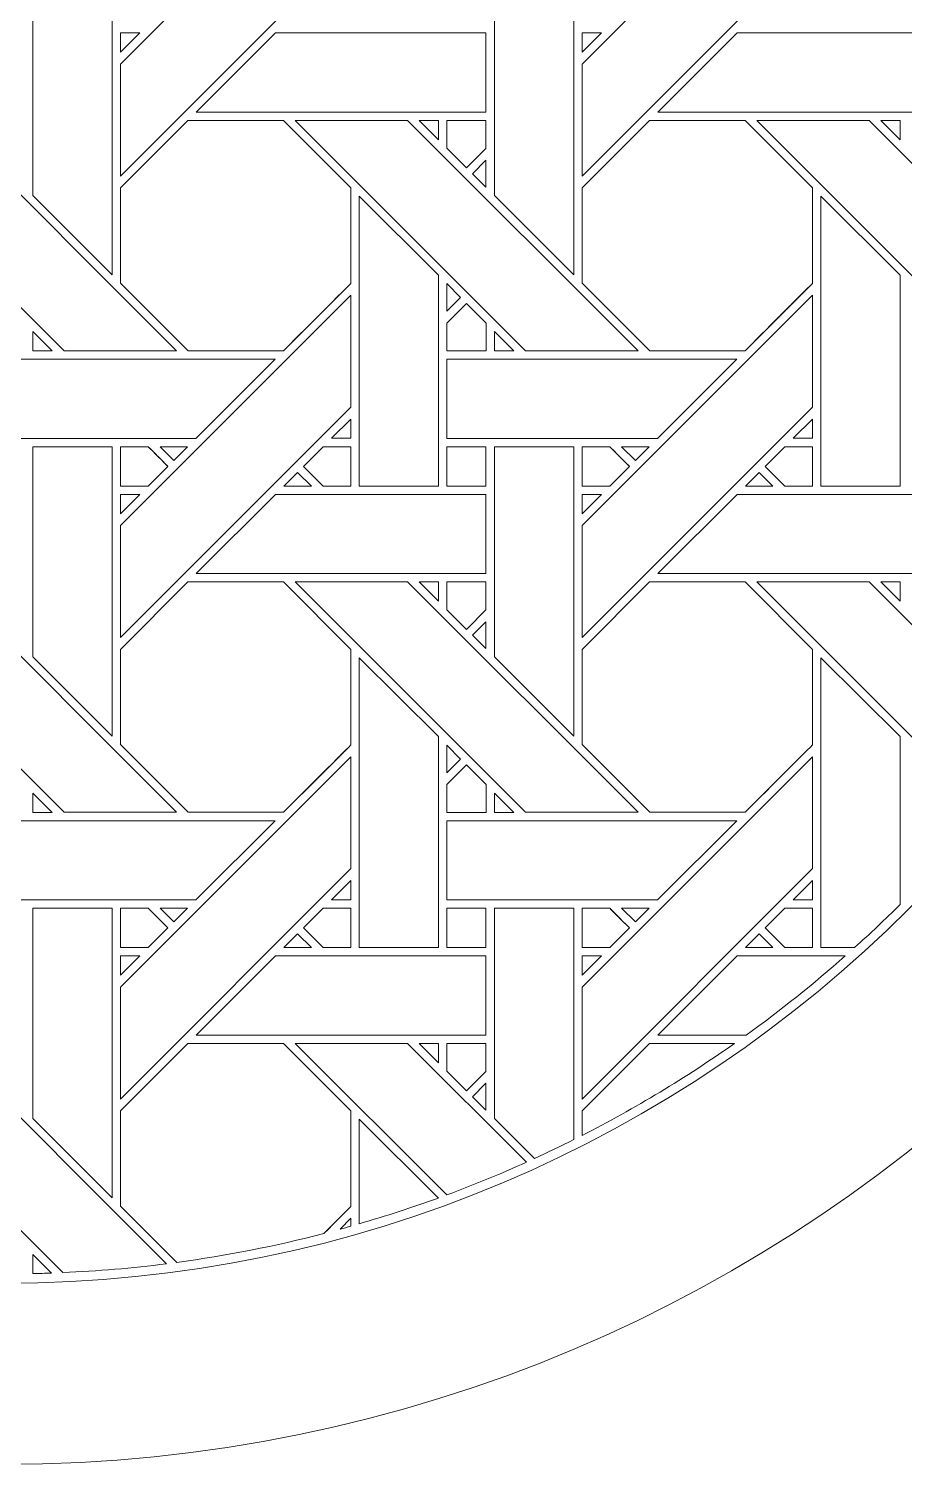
# Model space of a CAD drawing. Header units: inches. Extents: x 9.38 to 15.38, y 6.09 to 12.09.
# Drawn here: x 12.432 to 14.231, y 6.095 to 9.046 of the extents above; entities that cross this region are included whole.
import ezdxf

# ---------------------------------------------------------------- set-up
doc = ezdxf.new("R2010")
doc.units = ezdxf.units.IN
doc.header["$MEASUREMENT"] = 0
doc.layers.add('Design', color=7, linetype='Continuous', lineweight=0)

msp = doc.modelspace()

# ---------------------------------------------------------------- linework, layer by layer
at = {"layer": 'Design'}
for points, knots in [([(12.3829, 12.0948), (10.726, 12.0948), (9.3829, 10.7516), (9.3829, 9.0948), (9.3829, 7.4379), (10.726, 6.0948), (12.3829, 6.0948), (14.0397, 6.0948), (15.3829, 7.4379), (15.3829, 9.0948), (15.3829, 10.7516), (14.0397, 12.0948), (12.3829, 12.0948)], [0, 0, 0, 0, 1, 1, 1, 2, 2, 2, 3, 3, 3, 4, 4, 4, 4]), ([(12.3829, 11.7226), (10.9315, 11.7226), (9.755, 10.5461), (9.755, 9.0948), (9.755, 7.6434), (10.9315, 6.4669), (12.3829, 6.4669), (13.8342, 6.4669), (15.0107, 7.6434), (15.0107, 9.0948), (15.0107, 10.5461), (13.8342, 11.7226), (12.3829, 11.7226)], [0, 0, 0, 0, 1, 1, 1, 2, 2, 2, 3, 3, 3, 4, 4, 4, 4]), ([(13.0941, 9.2166), (13.0941, 9.2166), (12.6204, 8.743), (12.6204, 8.743), (12.6204, 8.743), (12.6204, 8.9731), (12.6204, 8.9731), (12.6204, 8.9731), (13.0941, 9.4467), (13.0941, 9.4467), (13.0941, 9.4467), (13.0941, 9.2166), (13.0941, 9.2166)], [0, 0, 0, 0, 1, 1, 1, 2, 2, 2, 3, 3, 3, 4, 4, 4, 4]), ([(14.0428, 9.2166), (14.0428, 9.2166), (13.5691, 8.743), (13.5691, 8.743), (13.5691, 8.743), (13.5691, 8.9731), (13.5691, 8.9731), (13.5691, 8.9731), (14.0428, 9.4467), (14.0428, 9.4467), (14.0428, 9.4467), (14.0428, 9.2166), (14.0428, 9.2166)], [0, 0, 0, 0, 1, 1, 1, 2, 2, 2, 3, 3, 3, 4, 4, 4, 4]), ([(12.6032, 9.1352), (12.6032, 9.1352), (12.6032, 8.5401), (12.6032, 8.5401), (12.6032, 8.5401), (12.4403, 8.703), (12.4403, 8.703), (12.4403, 8.703), (12.4403, 9.1352), (12.4403, 9.1352), (12.4403, 9.1352), (12.6032, 9.1352), (12.6032, 9.1352)], [0, 0, 0, 0, 1, 1, 1, 2, 2, 2, 3, 3, 3, 4, 4, 4, 4]), ([(13.552, 8.5401), (13.552, 8.5401), (13.3891, 8.703), (13.3891, 8.703), (13.3891, 8.703), (13.3891, 9.1352), (13.3891, 9.1352), (13.3891, 9.1352), (13.552, 9.1352), (13.552, 9.1352), (13.552, 9.1352), (13.552, 8.5401), (13.552, 8.5401)], [0, 0, 0, 0, 1, 1, 1, 2, 2, 2, 3, 3, 3, 4, 4, 4, 4]), ([(12.6602, 9.0373), (12.6602, 9.0373), (12.6204, 8.9974), (12.6204, 8.9974), (12.6204, 8.9974), (12.6204, 9.0373), (12.6204, 9.0373), (12.6204, 9.0373), (12.6602, 9.0373), (12.6602, 9.0373)], [0, 0, 0, 0, 1, 1, 1, 2, 2, 2, 3, 3, 3, 3]), ([(13.3715, 9.0373), (13.3715, 9.0373), (13.3715, 8.8745), (13.3715, 8.8745), (13.3715, 8.8745), (12.7762, 8.8745), (12.7762, 8.8745), (12.7762, 8.8745), (12.9391, 9.0373), (12.9391, 9.0373), (12.9391, 9.0373), (13.3715, 9.0373), (13.3715, 9.0373)], [0, 0, 0, 0, 1, 1, 1, 2, 2, 2, 3, 3, 3, 4, 4, 4, 4]), ([(13.609, 9.0373), (13.609, 9.0373), (13.5691, 8.9975), (13.5691, 8.9975), (13.5691, 8.9975), (13.5691, 9.0373), (13.5691, 9.0373), (13.5691, 9.0373), (13.609, 9.0373), (13.609, 9.0373)], [0, 0, 0, 0, 1, 1, 1, 2, 2, 2, 3, 3, 3, 3]), ([(14.3203, 9.0373), (14.3203, 9.0373), (14.3203, 8.8745), (14.3203, 8.8745), (14.3203, 8.8745), (13.725, 8.8745), (13.725, 8.8745), (13.725, 8.8745), (13.8878, 9.0373), (13.8878, 9.0373), (13.8878, 9.0373), (14.3203, 9.0373), (14.3203, 9.0373)], [0, 0, 0, 0, 1, 1, 1, 2, 2, 2, 3, 3, 3, 4, 4, 4, 4]), ([(12.0308, 8.8573), (12.0308, 8.8573), (12.2618, 8.8573), (12.2618, 8.8573), (12.2618, 8.8573), (12.7354, 8.3837), (12.7354, 8.3837), (12.7354, 8.3837), (12.5044, 8.3837), (12.5044, 8.3837), (12.5044, 8.3837), (12.0308, 8.8573), (12.0308, 8.8573)], [0, 0, 0, 0, 1, 1, 1, 2, 2, 2, 3, 3, 3, 4, 4, 4, 4]), ([(12.7591, 8.8573), (12.7591, 8.8573), (12.9553, 8.8573), (12.9553, 8.8573), (12.9553, 8.8573), (13.0941, 8.7186), (13.0941, 8.7186), (13.0941, 8.7186), (13.0941, 8.5224), (13.0941, 8.5224), (13.0763, 8.5044), (12.9643, 8.3927), (12.9553, 8.3837), (12.9553, 8.3837), (12.7596, 8.3837), (12.7596, 8.3837), (12.7596, 8.3837), (12.6204, 8.5229), (12.6204, 8.5229), (12.6204, 8.5229), (12.6204, 8.7186), (12.6204, 8.7186), (12.6204, 8.7186), (12.7591, 8.8573), (12.7591, 8.8573)], [0, 0, 0, 0, 1, 1, 1, 2, 2, 2, 3, 3, 3, 4, 4, 4, 5, 5, 5, 6, 6, 6, 7, 7, 7, 8, 8, 8, 8]), ([(12.9553, 8.8573), (12.9553, 8.8573), (13.0941, 8.7186), (13.0941, 8.7186), (13.0941, 8.7186), (13.0941, 8.5224), (13.0941, 8.5224), (13.0761, 8.5043), (12.9642, 8.3926), (12.9553, 8.3837), (12.9553, 8.3837), (12.7596, 8.3837), (12.7596, 8.3837), (12.7596, 8.3837), (12.6204, 8.5229), (12.6204, 8.5229), (12.6204, 8.5229), (12.6204, 8.7186), (12.6204, 8.7186), (12.6204, 8.7186), (12.7591, 8.8573), (12.7591, 8.8573), (12.7591, 8.8573), (12.9553, 8.8573), (12.9553, 8.8573)], [0, 0, 0, 0, 1, 1, 1, 2, 2, 2, 3, 3, 3, 4, 4, 4, 5, 5, 5, 6, 6, 6, 7, 7, 7, 8, 8, 8, 8]), ([(12.9795, 8.8573), (12.9795, 8.8573), (13.2105, 8.8573), (13.2105, 8.8573), (13.2105, 8.8573), (13.6841, 8.3837), (13.6841, 8.3837), (13.6841, 8.3837), (13.4531, 8.3837), (13.4531, 8.3837), (13.4531, 8.3837), (12.9795, 8.8573), (12.9795, 8.8573)], [0, 0, 0, 0, 1, 1, 1, 2, 2, 2, 3, 3, 3, 4, 4, 4, 4]), ([(13.2741, 8.8573), (13.2741, 8.8573), (13.2741, 8.8175), (13.2741, 8.8175), (13.2741, 8.8175), (13.2346, 8.8573), (13.2346, 8.8573), (13.2346, 8.8573), (13.2741, 8.8573), (13.2741, 8.8573)], [0, 0, 0, 0, 1, 1, 1, 2, 2, 2, 3, 3, 3, 3]), ([(13.3715, 8.8573), (13.3715, 8.8573), (13.3715, 8.7997), (13.3715, 8.7997), (13.3715, 8.7997), (13.3316, 8.7598), (13.3316, 8.7598), (13.3316, 8.7598), (13.2913, 8.8001), (13.2913, 8.8001), (13.2913, 8.8001), (13.2913, 8.8573), (13.2913, 8.8573), (13.2913, 8.8573), (13.3715, 8.8573), (13.3715, 8.8573)], [0, 0, 0, 0, 1, 1, 1, 2, 2, 2, 3, 3, 3, 4, 4, 4, 5, 5, 5, 5]), ([(13.3316, 8.7598), (13.3316, 8.7598), (13.2913, 8.8001), (13.2913, 8.8001), (13.2913, 8.8001), (13.2913, 8.8573), (13.2913, 8.8573), (13.2913, 8.8573), (13.3715, 8.8573), (13.3715, 8.8573), (13.3715, 8.8573), (13.3715, 8.7997), (13.3715, 8.7997), (13.3715, 8.7997), (13.3316, 8.7598), (13.3316, 8.7598)], [0, 0, 0, 0, 1, 1, 1, 2, 2, 2, 3, 3, 3, 4, 4, 4, 5, 5, 5, 5]), ([(13.5691, 8.5229), (13.5691, 8.5229), (13.5691, 8.7186), (13.5691, 8.7186), (13.5691, 8.7186), (13.7078, 8.8573), (13.7078, 8.8573), (13.7078, 8.8573), (13.904, 8.8573), (13.904, 8.8573), (13.904, 8.8573), (14.0428, 8.7186), (14.0428, 8.7186), (14.0428, 8.7186), (14.0428, 8.5224), (14.0428, 8.5224), (14.025, 8.5045), (13.9131, 8.3927), (13.9041, 8.3837), (13.9041, 8.3837), (13.7084, 8.3837), (13.7084, 8.3837), (13.7084, 8.3837), (13.5691, 8.5229), (13.5691, 8.5229)], [0, 0, 0, 0, 1, 1, 1, 2, 2, 2, 3, 3, 3, 4, 4, 4, 5, 5, 5, 6, 6, 6, 7, 7, 7, 8, 8, 8, 8]), ([(14.0428, 8.5224), (14.0243, 8.5038), (13.9125, 8.3922), (13.9041, 8.3837), (13.9041, 8.3837), (13.7084, 8.3837), (13.7084, 8.3837), (13.7084, 8.3837), (13.5691, 8.5229), (13.5691, 8.5229), (13.5691, 8.5229), (13.5691, 8.7186), (13.5691, 8.7186), (13.5691, 8.7186), (13.7078, 8.8573), (13.7078, 8.8573), (13.7078, 8.8573), (13.904, 8.8573), (13.904, 8.8573), (13.904, 8.8573), (14.0428, 8.7186), (14.0428, 8.7186), (14.0428, 8.7186), (14.0428, 8.5224), (14.0428, 8.5224)], [0, 0, 0, 0, 1, 1, 1, 2, 2, 2, 3, 3, 3, 4, 4, 4, 5, 5, 5, 6, 6, 6, 7, 7, 7, 8, 8, 8, 8]), ([(14.4018, 8.3837), (14.4018, 8.3837), (13.9283, 8.8573), (13.9283, 8.8573), (13.9283, 8.8573), (14.1592, 8.8573), (14.1592, 8.8573), (14.1592, 8.8573), (14.6329, 8.3837), (14.6329, 8.3837), (14.6329, 8.3837), (14.4018, 8.3837), (14.4018, 8.3837)], [0, 0, 0, 0, 1, 1, 1, 2, 2, 2, 3, 3, 3, 4, 4, 4, 4]), ([(14.2228, 8.8573), (14.2228, 8.8573), (14.2228, 8.8175), (14.2228, 8.8175), (14.2228, 8.8175), (14.1833, 8.8573), (14.1833, 8.8573), (14.1833, 8.8573), (14.2228, 8.8573), (14.2228, 8.8573)], [0, 0, 0, 0, 1, 1, 1, 2, 2, 2, 3, 3, 3, 3]), ([(13.3715, 8.7755), (13.3715, 8.7755), (13.3715, 8.7203), (13.3715, 8.7203), (13.3715, 8.7203), (13.3438, 8.7477), (13.3438, 8.7477), (13.3438, 8.7477), (13.3715, 8.7755), (13.3715, 8.7755)], [0, 0, 0, 0, 1, 1, 1, 2, 2, 2, 3, 3, 3, 3]), ([(13.274, 8.5394), (13.274, 8.5394), (13.274, 8.1057), (13.274, 8.1057), (13.274, 8.1057), (13.1112, 8.1057), (13.1112, 8.1057), (13.1112, 8.1057), (13.1112, 8.7015), (13.1112, 8.7015), (13.1112, 8.7015), (13.274, 8.5394), (13.274, 8.5394)], [0, 0, 0, 0, 1, 1, 1, 2, 2, 2, 3, 3, 3, 4, 4, 4, 4]), ([(14.0599, 8.1057), (14.0599, 8.1057), (14.0599, 8.7015), (14.0599, 8.7015), (14.0599, 8.7015), (14.2227, 8.5394), (14.2227, 8.5394), (14.2227, 8.5394), (14.2227, 8.1057), (14.2227, 8.1057), (14.2227, 8.1057), (14.0599, 8.1057), (14.0599, 8.1057)], [0, 0, 0, 0, 1, 1, 1, 2, 2, 2, 3, 3, 3, 4, 4, 4, 4]), ([(13.2913, 8.4651), (13.2913, 8.4651), (13.2913, 8.5219), (13.2913, 8.5219), (13.2913, 8.5219), (13.3195, 8.4933), (13.3195, 8.4933), (13.3195, 8.4933), (13.2913, 8.4651), (13.2913, 8.4651)], [0, 0, 0, 0, 1, 1, 1, 2, 2, 2, 3, 3, 3, 3]), ([(12.6204, 7.7943), (12.6204, 7.7943), (12.6204, 8.0244), (12.6204, 8.0244), (12.6204, 8.0244), (13.0941, 8.498), (13.0941, 8.498), (13.0941, 8.498), (13.0941, 8.2679), (13.0941, 8.2679), (13.0941, 8.2679), (12.6204, 7.7943), (12.6204, 7.7943)], [0, 0, 0, 0, 1, 1, 1, 2, 2, 2, 3, 3, 3, 4, 4, 4, 4]), ([(13.2913, 8.3834), (13.2913, 8.3834), (13.2913, 8.4407), (13.2913, 8.4407), (13.2913, 8.4407), (13.3316, 8.4811), (13.3316, 8.4811), (13.3316, 8.4811), (13.3719, 8.4407), (13.3719, 8.4407), (13.3719, 8.4407), (13.3719, 8.3834), (13.3719, 8.3834), (13.3719, 8.3834), (13.2913, 8.3834), (13.2913, 8.3834)], [0, 0, 0, 0, 1, 1, 1, 2, 2, 2, 3, 3, 3, 4, 4, 4, 5, 5, 5, 5]), ([(13.3316, 8.4811), (13.3316, 8.4811), (13.3719, 8.4407), (13.3719, 8.4407), (13.3719, 8.4407), (13.3719, 8.3834), (13.3719, 8.3834), (13.3719, 8.3834), (13.2913, 8.3834), (13.2913, 8.3834), (13.2913, 8.3834), (13.2913, 8.4407), (13.2913, 8.4407), (13.2913, 8.4407), (13.3316, 8.4811), (13.3316, 8.4811)], [0, 0, 0, 0, 1, 1, 1, 2, 2, 2, 3, 3, 3, 4, 4, 4, 5, 5, 5, 5]), ([(14.0428, 8.2679), (14.0428, 8.2679), (13.5691, 7.7943), (13.5691, 7.7943), (13.5691, 7.7943), (13.5691, 8.0244), (13.5691, 8.0244), (13.5691, 8.0244), (14.0428, 8.498), (14.0428, 8.498), (14.0428, 8.498), (14.0428, 8.2679), (14.0428, 8.2679)], [0, 0, 0, 0, 1, 1, 1, 2, 2, 2, 3, 3, 3, 4, 4, 4, 4]), ([(12.4802, 8.3837), (12.4802, 8.3837), (12.4405, 8.3837), (12.4405, 8.3837), (12.4405, 8.3837), (12.4405, 8.4235), (12.4405, 8.4235), (12.4405, 8.4235), (12.4802, 8.3837), (12.4802, 8.3837)], [0, 0, 0, 0, 1, 1, 1, 2, 2, 2, 3, 3, 3, 3]), ([(13.4289, 8.3837), (13.4289, 8.3837), (13.3892, 8.3837), (13.3892, 8.3837), (13.3892, 8.3837), (13.3892, 8.4235), (13.3892, 8.4235), (13.3892, 8.4235), (13.4289, 8.3837), (13.4289, 8.3837)], [0, 0, 0, 0, 1, 1, 1, 2, 2, 2, 3, 3, 3, 3]), ([(12.3425, 8.2037), (12.3425, 8.2037), (12.3425, 8.3664), (12.3425, 8.3664), (12.3425, 8.3664), (12.9383, 8.3664), (12.9383, 8.3664), (12.9383, 8.3664), (12.7755, 8.2037), (12.7755, 8.2037), (12.7755, 8.2037), (12.3425, 8.2037), (12.3425, 8.2037)], [0, 0, 0, 0, 1, 1, 1, 2, 2, 2, 3, 3, 3, 4, 4, 4, 4]), ([(13.2913, 8.2037), (13.2913, 8.2037), (13.2913, 8.3664), (13.2913, 8.3664), (13.2913, 8.3664), (13.887, 8.3664), (13.887, 8.3664), (13.887, 8.3664), (13.7242, 8.2037), (13.7242, 8.2037), (13.7242, 8.2037), (13.2913, 8.2037), (13.2913, 8.2037)], [0, 0, 0, 0, 1, 1, 1, 2, 2, 2, 3, 3, 3, 4, 4, 4, 4]), ([(13.0543, 8.2038), (13.0543, 8.2038), (13.0941, 8.2435), (13.0941, 8.2435), (13.0941, 8.2435), (13.0941, 8.2038), (13.0941, 8.2038), (13.0941, 8.2038), (13.0543, 8.2038), (13.0543, 8.2038)], [0, 0, 0, 0, 1, 1, 1, 2, 2, 2, 3, 3, 3, 3]), ([(14.003, 8.2038), (14.003, 8.2038), (14.0428, 8.2435), (14.0428, 8.2435), (14.0428, 8.2435), (14.0428, 8.2038), (14.0428, 8.2038), (14.0428, 8.2038), (14.003, 8.2038), (14.003, 8.2038)], [0, 0, 0, 0, 1, 1, 1, 2, 2, 2, 3, 3, 3, 3]), ([(12.6032, 8.1865), (12.6032, 8.1865), (12.6032, 7.5914), (12.6032, 7.5914), (12.6032, 7.5914), (12.4403, 7.7543), (12.4403, 7.7543), (12.4403, 7.7543), (12.4403, 8.1865), (12.4403, 8.1865), (12.4403, 8.1865), (12.6032, 8.1865), (12.6032, 8.1865)], [0, 0, 0, 0, 1, 1, 1, 2, 2, 2, 3, 3, 3, 4, 4, 4, 4]), ([(12.6775, 8.1865), (12.6826, 8.1813), (12.7134, 8.1505), (12.7178, 8.1461), (12.7178, 8.1461), (12.6774, 8.1057), (12.6774, 8.1057), (12.6774, 8.1057), (12.6204, 8.1057), (12.6204, 8.1057), (12.6204, 8.1057), (12.6204, 8.1865), (12.6204, 8.1865), (12.6204, 8.1865), (12.6775, 8.1865), (12.6775, 8.1865)], [0, 0, 0, 0, 1, 1, 1, 2, 2, 2, 3, 3, 3, 4, 4, 4, 5, 5, 5, 5]), ([(12.6204, 8.1865), (12.6204, 8.1865), (12.6775, 8.1865), (12.6775, 8.1865), (12.683, 8.1809), (12.7178, 8.1461), (12.7178, 8.1461), (12.7178, 8.1461), (12.6774, 8.1057), (12.6774, 8.1057), (12.6774, 8.1057), (12.6204, 8.1057), (12.6204, 8.1057), (12.6204, 8.1057), (12.6204, 8.1865), (12.6204, 8.1865)], [0, 0, 0, 0, 1, 1, 1, 2, 2, 2, 3, 3, 3, 4, 4, 4, 5, 5, 5, 5]), ([(12.7583, 8.1865), (12.7583, 8.1865), (12.73, 8.1583), (12.73, 8.1583), (12.73, 8.1583), (12.7018, 8.1865), (12.7018, 8.1865), (12.7018, 8.1865), (12.7583, 8.1865), (12.7583, 8.1865)], [0, 0, 0, 0, 1, 1, 1, 2, 2, 2, 3, 3, 3, 3]), ([(13.0941, 8.1865), (13.0941, 8.1865), (13.0941, 8.1057), (13.0941, 8.1057), (13.0941, 8.1057), (13.037, 8.1057), (13.037, 8.1057), (13.037, 8.1057), (12.9966, 8.1461), (12.9966, 8.1461), (12.9966, 8.1461), (13.037, 8.1865), (13.037, 8.1865), (13.037, 8.1865), (13.0941, 8.1865), (13.0941, 8.1865)], [0, 0, 0, 0, 1, 1, 1, 2, 2, 2, 3, 3, 3, 4, 4, 4, 5, 5, 5, 5]), ([(12.9966, 8.1461), (12.9966, 8.1461), (13.037, 8.1865), (13.037, 8.1865), (13.037, 8.1865), (13.0941, 8.1865), (13.0941, 8.1865), (13.0941, 8.1865), (13.0941, 8.1057), (13.0941, 8.1057), (13.0941, 8.1057), (13.037, 8.1057), (13.037, 8.1057), (13.037, 8.1057), (12.9966, 8.1461), (12.9966, 8.1461)], [0, 0, 0, 0, 1, 1, 1, 2, 2, 2, 3, 3, 3, 4, 4, 4, 5, 5, 5, 5]), ([(13.3715, 8.1057), (13.3715, 8.1057), (13.2913, 8.1057), (13.2913, 8.1057), (13.2913, 8.1057), (13.2913, 8.1865), (13.2913, 8.1865), (13.2913, 8.1865), (13.3715, 8.1865), (13.3715, 8.1865), (13.3715, 8.1865), (13.3715, 8.1057), (13.3715, 8.1057)], [0, 0, 0, 0, 1, 1, 1, 2, 2, 2, 3, 3, 3, 4, 4, 4, 4]), ([(13.3715, 8.1865), (13.3715, 8.1865), (13.3715, 8.1057), (13.3715, 8.1057), (13.3715, 8.1057), (13.2913, 8.1057), (13.2913, 8.1057), (13.2913, 8.1057), (13.2913, 8.1865), (13.2913, 8.1865), (13.2913, 8.1865), (13.3715, 8.1865), (13.3715, 8.1865)], [0, 0, 0, 0, 1, 1, 1, 2, 2, 2, 3, 3, 3, 4, 4, 4, 4]), ([(13.552, 8.1865), (13.552, 8.1865), (13.552, 7.5914), (13.552, 7.5914), (13.552, 7.5914), (13.3891, 7.7543), (13.3891, 7.7543), (13.3891, 7.7543), (13.3891, 8.1865), (13.3891, 8.1865), (13.3891, 8.1865), (13.552, 8.1865), (13.552, 8.1865)], [0, 0, 0, 0, 1, 1, 1, 2, 2, 2, 3, 3, 3, 4, 4, 4, 4]), ([(13.6665, 8.1461), (13.6665, 8.1461), (13.6261, 8.1057), (13.6261, 8.1057), (13.6261, 8.1057), (13.5691, 8.1057), (13.5691, 8.1057), (13.5691, 8.1057), (13.5691, 8.1865), (13.5691, 8.1865), (13.5691, 8.1865), (13.6262, 8.1865), (13.6262, 8.1865), (13.6313, 8.1813), (13.6621, 8.1505), (13.6665, 8.1461)], [0, 0, 0, 0, 1, 1, 1, 2, 2, 2, 3, 3, 3, 4, 4, 4, 5, 5, 5, 5]), ([(13.5691, 8.1057), (13.5691, 8.1057), (13.5691, 8.1865), (13.5691, 8.1865), (13.5691, 8.1865), (13.6262, 8.1865), (13.6262, 8.1865), (13.6316, 8.1811), (13.6665, 8.1461), (13.6665, 8.1461), (13.6665, 8.1461), (13.6261, 8.1057), (13.6261, 8.1057), (13.6261, 8.1057), (13.5691, 8.1057), (13.5691, 8.1057)], [0, 0, 0, 0, 1, 1, 1, 2, 2, 2, 3, 3, 3, 4, 4, 4, 5, 5, 5, 5]), ([(13.6505, 8.1865), (13.6505, 8.1865), (13.707, 8.1865), (13.707, 8.1865), (13.707, 8.1865), (13.6787, 8.1583), (13.6787, 8.1583), (13.6787, 8.1583), (13.6505, 8.1865), (13.6505, 8.1865)], [0, 0, 0, 0, 1, 1, 1, 2, 2, 2, 3, 3, 3, 3]), ([(13.9857, 8.1057), (13.9857, 8.1057), (13.9453, 8.1461), (13.9453, 8.1461), (13.9453, 8.1461), (13.9858, 8.1865), (13.9858, 8.1865), (13.9858, 8.1865), (14.0428, 8.1865), (14.0428, 8.1865), (14.0428, 8.1865), (14.0428, 8.1057), (14.0428, 8.1057), (14.0428, 8.1057), (13.9857, 8.1057), (13.9857, 8.1057)], [0, 0, 0, 0, 1, 1, 1, 2, 2, 2, 3, 3, 3, 4, 4, 4, 5, 5, 5, 5]), ([(13.9453, 8.1461), (13.9453, 8.1461), (13.9858, 8.1865), (13.9858, 8.1865), (13.9858, 8.1865), (14.0428, 8.1865), (14.0428, 8.1865), (14.0428, 8.1865), (14.0428, 8.1057), (14.0428, 8.1057), (14.0428, 8.1057), (13.9857, 8.1057), (13.9857, 8.1057), (13.9857, 8.1057), (13.9453, 8.1461), (13.9453, 8.1461)], [0, 0, 0, 0, 1, 1, 1, 2, 2, 2, 3, 3, 3, 4, 4, 4, 5, 5, 5, 5]), ([(13.0127, 8.1057), (13.0127, 8.1057), (12.9562, 8.1057), (12.9562, 8.1057), (12.9562, 8.1057), (12.9845, 8.1339), (12.9845, 8.1339), (12.9845, 8.1339), (13.0127, 8.1057), (13.0127, 8.1057)], [0, 0, 0, 0, 1, 1, 1, 2, 2, 2, 3, 3, 3, 3]), ([(13.9615, 8.1057), (13.9615, 8.1057), (13.905, 8.1057), (13.905, 8.1057), (13.905, 8.1057), (13.9332, 8.1339), (13.9332, 8.1339), (13.9332, 8.1339), (13.9615, 8.1057), (13.9615, 8.1057)], [0, 0, 0, 0, 1, 1, 1, 2, 2, 2, 3, 3, 3, 3]), ([(12.6602, 8.0885), (12.6602, 8.0885), (12.6204, 8.0487), (12.6204, 8.0487), (12.6204, 8.0487), (12.6204, 8.0885), (12.6204, 8.0885), (12.6204, 8.0885), (12.6602, 8.0885), (12.6602, 8.0885)], [0, 0, 0, 0, 1, 1, 1, 2, 2, 2, 3, 3, 3, 3]), ([(12.7762, 7.9257), (12.7762, 7.9257), (12.9391, 8.0885), (12.9391, 8.0885), (12.9391, 8.0885), (13.3715, 8.0885), (13.3715, 8.0885), (13.3715, 8.0885), (13.3715, 7.9257), (13.3715, 7.9257), (13.3715, 7.9257), (12.7762, 7.9257), (12.7762, 7.9257)], [0, 0, 0, 0, 1, 1, 1, 2, 2, 2, 3, 3, 3, 4, 4, 4, 4]), ([(13.609, 8.0885), (13.609, 8.0885), (13.5691, 8.0487), (13.5691, 8.0487), (13.5691, 8.0487), (13.5691, 8.0885), (13.5691, 8.0885), (13.5691, 8.0885), (13.609, 8.0885), (13.609, 8.0885)], [0, 0, 0, 0, 1, 1, 1, 2, 2, 2, 3, 3, 3, 3]), ([(13.725, 7.9257), (13.725, 7.9257), (13.8878, 8.0885), (13.8878, 8.0885), (13.8878, 8.0885), (14.3203, 8.0885), (14.3203, 8.0885), (14.3203, 8.0885), (14.3203, 7.9257), (14.3203, 7.9257), (14.3203, 7.9257), (13.725, 7.9257), (13.725, 7.9257)], [0, 0, 0, 0, 1, 1, 1, 2, 2, 2, 3, 3, 3, 4, 4, 4, 4]), ([(12.0308, 7.9086), (12.0308, 7.9086), (12.2618, 7.9086), (12.2618, 7.9086), (12.2618, 7.9086), (12.7354, 7.435), (12.7354, 7.435), (12.7354, 7.435), (12.5044, 7.435), (12.5044, 7.435), (12.5044, 7.435), (12.0308, 7.9086), (12.0308, 7.9086)], [0, 0, 0, 0, 1, 1, 1, 2, 2, 2, 3, 3, 3, 4, 4, 4, 4]), ([(12.6204, 7.5742), (12.6204, 7.5742), (12.6204, 7.7699), (12.6204, 7.7699), (12.6204, 7.7699), (12.7591, 7.9086), (12.7591, 7.9086), (12.7591, 7.9086), (12.9553, 7.9086), (12.9553, 7.9086), (12.9553, 7.9086), (13.0941, 7.7699), (13.0941, 7.7699), (13.0941, 7.7699), (13.0941, 7.5737), (13.0941, 7.5737), (13.0763, 7.5557), (12.9643, 7.444), (12.9553, 7.435), (12.9553, 7.435), (12.7596, 7.435), (12.7596, 7.435), (12.7596, 7.435), (12.6204, 7.5742), (12.6204, 7.5742)], [0, 0, 0, 0, 1, 1, 1, 2, 2, 2, 3, 3, 3, 4, 4, 4, 5, 5, 5, 6, 6, 6, 7, 7, 7, 8, 8, 8, 8]), ([(12.6204, 7.5742), (12.6204, 7.5742), (12.6204, 7.7699), (12.6204, 7.7699), (12.6204, 7.7699), (12.7591, 7.9086), (12.7591, 7.9086), (12.7591, 7.9086), (12.9553, 7.9086), (12.9553, 7.9086), (12.9553, 7.9086), (13.0941, 7.7699), (13.0941, 7.7699), (13.0941, 7.7699), (13.0941, 7.5737), (13.0941, 7.5737), (13.0757, 7.5551), (12.9639, 7.4435), (12.9553, 7.435), (12.9553, 7.435), (12.7596, 7.435), (12.7596, 7.435), (12.7596, 7.435), (12.6204, 7.5742), (12.6204, 7.5742)], [0, 0, 0, 0, 1, 1, 1, 2, 2, 2, 3, 3, 3, 4, 4, 4, 5, 5, 5, 6, 6, 6, 7, 7, 7, 8, 8, 8, 8]), ([(12.9795, 7.9086), (12.9795, 7.9086), (13.2105, 7.9086), (13.2105, 7.9086), (13.2105, 7.9086), (13.6841, 7.435), (13.6841, 7.435), (13.6841, 7.435), (13.4531, 7.435), (13.4531, 7.435), (13.4531, 7.435), (12.9795, 7.9086), (12.9795, 7.9086)], [0, 0, 0, 0, 1, 1, 1, 2, 2, 2, 3, 3, 3, 4, 4, 4, 4]), ([(13.2741, 7.9086), (13.2741, 7.9086), (13.2741, 7.8688), (13.2741, 7.8688), (13.2741, 7.8688), (13.2346, 7.9086), (13.2346, 7.9086), (13.2346, 7.9086), (13.2741, 7.9086), (13.2741, 7.9086)], [0, 0, 0, 0, 1, 1, 1, 2, 2, 2, 3, 3, 3, 3]), ([(13.3715, 7.9086), (13.3715, 7.9086), (13.3715, 7.851), (13.3715, 7.851), (13.3715, 7.851), (13.3316, 7.8111), (13.3316, 7.8111), (13.3316, 7.8111), (13.2913, 7.8514), (13.2913, 7.8514), (13.2913, 7.8514), (13.2913, 7.9086), (13.2913, 7.9086), (13.2913, 7.9086), (13.3715, 7.9086), (13.3715, 7.9086)], [0, 0, 0, 0, 1, 1, 1, 2, 2, 2, 3, 3, 3, 4, 4, 4, 5, 5, 5, 5]), ([(13.3316, 7.8111), (13.3316, 7.8111), (13.2913, 7.8514), (13.2913, 7.8514), (13.2913, 7.8514), (13.2913, 7.9086), (13.2913, 7.9086), (13.2913, 7.9086), (13.3715, 7.9086), (13.3715, 7.9086), (13.3715, 7.9086), (13.3715, 7.851), (13.3715, 7.851), (13.3715, 7.851), (13.3316, 7.8111), (13.3316, 7.8111)], [0, 0, 0, 0, 1, 1, 1, 2, 2, 2, 3, 3, 3, 4, 4, 4, 5, 5, 5, 5]), ([(13.5691, 7.5742), (13.5691, 7.5742), (13.5691, 7.7699), (13.5691, 7.7699), (13.5691, 7.7699), (13.7078, 7.9086), (13.7078, 7.9086), (13.7078, 7.9086), (13.904, 7.9086), (13.904, 7.9086), (13.904, 7.9086), (14.0428, 7.7699), (14.0428, 7.7699), (14.0428, 7.7699), (14.0428, 7.5737), (14.0428, 7.5737), (14.025, 7.5557), (13.9131, 7.444), (13.9041, 7.435), (13.9041, 7.435), (13.7084, 7.435), (13.7084, 7.435), (13.7084, 7.435), (13.5691, 7.5742), (13.5691, 7.5742)], [0, 0, 0, 0, 1, 1, 1, 2, 2, 2, 3, 3, 3, 4, 4, 4, 5, 5, 5, 6, 6, 6, 7, 7, 7, 8, 8, 8, 8]), ([(13.5691, 7.5742), (13.5691, 7.5742), (13.5691, 7.7699), (13.5691, 7.7699), (13.5691, 7.7699), (13.7078, 7.9086), (13.7078, 7.9086), (13.7078, 7.9086), (13.904, 7.9086), (13.904, 7.9086), (13.904, 7.9086), (14.0428, 7.7699), (14.0428, 7.7699), (14.0428, 7.7699), (14.0428, 7.5737), (14.0428, 7.5737), (14.0248, 7.5555), (13.9129, 7.4438), (13.9041, 7.435), (13.9041, 7.435), (13.7084, 7.435), (13.7084, 7.435), (13.7084, 7.435), (13.5691, 7.5742), (13.5691, 7.5742)], [0, 0, 0, 0, 1, 1, 1, 2, 2, 2, 3, 3, 3, 4, 4, 4, 5, 5, 5, 6, 6, 6, 7, 7, 7, 8, 8, 8, 8]), ([(14.3984, 7.4384), (14.3984, 7.4384), (13.9283, 7.9086), (13.9283, 7.9086), (13.9283, 7.9086), (14.1592, 7.9086), (14.1592, 7.9086), (14.1592, 7.9086), (14.4989, 7.5689), (14.4989, 7.5689), (14.4667, 7.5244), (14.4333, 7.4808), (14.3984, 7.4384)], [0, 0, 0, 0, 1, 1, 1, 2, 2, 2, 3, 3, 3, 4, 4, 4, 4]), ([(14.2228, 7.9086), (14.2228, 7.9086), (14.2228, 7.8688), (14.2228, 7.8688), (14.2228, 7.8688), (14.1833, 7.9086), (14.1833, 7.9086), (14.1833, 7.9086), (14.2228, 7.9086), (14.2228, 7.9086)], [0, 0, 0, 0, 1, 1, 1, 2, 2, 2, 3, 3, 3, 3]), ([(13.3715, 7.8268), (13.3715, 7.8268), (13.3715, 7.7716), (13.3715, 7.7716), (13.3715, 7.7716), (13.3438, 7.799), (13.3438, 7.799), (13.3438, 7.799), (13.3715, 7.8268), (13.3715, 7.8268)], [0, 0, 0, 0, 1, 1, 1, 2, 2, 2, 3, 3, 3, 3]), ([(13.274, 7.5906), (13.274, 7.5906), (13.274, 7.157), (13.274, 7.157), (13.274, 7.157), (13.1112, 7.157), (13.1112, 7.157), (13.1112, 7.157), (13.1112, 7.7528), (13.1112, 7.7528), (13.1112, 7.7528), (13.274, 7.5906), (13.274, 7.5906)], [0, 0, 0, 0, 1, 1, 1, 2, 2, 2, 3, 3, 3, 4, 4, 4, 4]), ([(14.1293, 7.157), (14.1293, 7.157), (14.0599, 7.157), (14.0599, 7.157), (14.0599, 7.157), (14.0599, 7.7528), (14.0599, 7.7528), (14.0599, 7.7528), (14.2227, 7.5906), (14.2227, 7.5906), (14.2227, 7.5906), (14.2227, 7.2453), (14.2227, 7.2453), (14.1923, 7.2151), (14.1612, 7.1857), (14.1293, 7.157)], [0, 0, 0, 0, 1, 1, 1, 2, 2, 2, 3, 3, 3, 4, 4, 4, 5, 5, 5, 5]), ([(13.2913, 7.5164), (13.2913, 7.5164), (13.2913, 7.5732), (13.2913, 7.5732), (13.2913, 7.5732), (13.3195, 7.5446), (13.3195, 7.5446), (13.3195, 7.5446), (13.2913, 7.5164), (13.2913, 7.5164)], [0, 0, 0, 0, 1, 1, 1, 2, 2, 2, 3, 3, 3, 3]), ([(12.6204, 6.8455), (12.6204, 6.8455), (12.6204, 7.0756), (12.6204, 7.0756), (12.6204, 7.0756), (13.0941, 7.5492), (13.0941, 7.5492), (13.0941, 7.5492), (13.0941, 7.3192), (13.0941, 7.3192), (13.0941, 7.3192), (12.6204, 6.8455), (12.6204, 6.8455)], [0, 0, 0, 0, 1, 1, 1, 2, 2, 2, 3, 3, 3, 4, 4, 4, 4]), ([(13.2913, 7.4347), (13.2913, 7.4347), (13.2913, 7.492), (13.2913, 7.492), (13.2913, 7.492), (13.3316, 7.5323), (13.3316, 7.5323), (13.3316, 7.5323), (13.3719, 7.492), (13.3719, 7.492), (13.3719, 7.492), (13.3719, 7.4347), (13.3719, 7.4347), (13.3719, 7.4347), (13.2913, 7.4347), (13.2913, 7.4347)], [0, 0, 0, 0, 1, 1, 1, 2, 2, 2, 3, 3, 3, 4, 4, 4, 5, 5, 5, 5]), ([(13.3316, 7.5323), (13.3316, 7.5323), (13.3719, 7.492), (13.3719, 7.492), (13.3719, 7.492), (13.3719, 7.4347), (13.3719, 7.4347), (13.3719, 7.4347), (13.2913, 7.4347), (13.2913, 7.4347), (13.2913, 7.4347), (13.2913, 7.492), (13.2913, 7.492), (13.2913, 7.492), (13.3316, 7.5323), (13.3316, 7.5323)], [0, 0, 0, 0, 1, 1, 1, 2, 2, 2, 3, 3, 3, 4, 4, 4, 5, 5, 5, 5]), ([(13.5691, 7.0756), (13.5691, 7.0756), (14.0428, 7.5492), (14.0428, 7.5492), (14.0428, 7.5492), (14.0428, 7.3192), (14.0428, 7.3192), (14.0428, 7.3192), (13.5691, 6.8455), (13.5691, 6.8455), (13.5691, 6.8455), (13.5691, 7.0756), (13.5691, 7.0756)], [0, 0, 0, 0, 1, 1, 1, 2, 2, 2, 3, 3, 3, 4, 4, 4, 4]), ([(12.4802, 7.4349), (12.4802, 7.4349), (12.4405, 7.4349), (12.4405, 7.4349), (12.4405, 7.4349), (12.4405, 7.4747), (12.4405, 7.4747), (12.4405, 7.4747), (12.4802, 7.4349), (12.4802, 7.4349)], [0, 0, 0, 0, 1, 1, 1, 2, 2, 2, 3, 3, 3, 3]), ([(13.4289, 7.4349), (13.4289, 7.4349), (13.3892, 7.4349), (13.3892, 7.4349), (13.3892, 7.4349), (13.3892, 7.4747), (13.3892, 7.4747), (13.3892, 7.4747), (13.4289, 7.4349), (13.4289, 7.4349)], [0, 0, 0, 0, 1, 1, 1, 2, 2, 2, 3, 3, 3, 3]), ([(12.3425, 7.255), (12.3425, 7.255), (12.3425, 7.4177), (12.3425, 7.4177), (12.3425, 7.4177), (12.9382, 7.4177), (12.9382, 7.4177), (12.9382, 7.4177), (12.7755, 7.255), (12.7755, 7.255), (12.7755, 7.255), (12.3425, 7.255), (12.3425, 7.255)], [0, 0, 0, 0, 1, 1, 1, 2, 2, 2, 3, 3, 3, 4, 4, 4, 4]), ([(13.2913, 7.255), (13.2913, 7.255), (13.2913, 7.4177), (13.2913, 7.4177), (13.2913, 7.4177), (13.887, 7.4177), (13.887, 7.4177), (13.887, 7.4177), (13.7242, 7.255), (13.7242, 7.255), (13.7242, 7.255), (13.2913, 7.255), (13.2913, 7.255)], [0, 0, 0, 0, 1, 1, 1, 2, 2, 2, 3, 3, 3, 4, 4, 4, 4]), ([(13.0543, 7.255), (13.0543, 7.255), (13.0941, 7.2948), (13.0941, 7.2948), (13.0941, 7.2948), (13.0941, 7.255), (13.0941, 7.255), (13.0941, 7.255), (13.0543, 7.255), (13.0543, 7.255)], [0, 0, 0, 0, 1, 1, 1, 2, 2, 2, 3, 3, 3, 3]), ([(14.0428, 7.2948), (14.0428, 7.2948), (14.0428, 7.255), (14.0428, 7.255), (14.0428, 7.255), (14.003, 7.255), (14.003, 7.255), (14.003, 7.255), (14.0428, 7.2948), (14.0428, 7.2948)], [0, 0, 0, 0, 1, 1, 1, 2, 2, 2, 3, 3, 3, 3]), ([(12.6032, 7.2377), (12.6032, 7.2377), (12.6032, 6.6426), (12.6032, 6.6426), (12.6032, 6.6426), (12.4403, 6.8055), (12.4403, 6.8055), (12.4403, 6.8055), (12.4403, 7.2377), (12.4403, 7.2377), (12.4403, 7.2377), (12.6032, 7.2377), (12.6032, 7.2377)], [0, 0, 0, 0, 1, 1, 1, 2, 2, 2, 3, 3, 3, 4, 4, 4, 4]), ([(12.7178, 7.1974), (12.7178, 7.1974), (12.6774, 7.1569), (12.6774, 7.1569), (12.6774, 7.1569), (12.6204, 7.1569), (12.6204, 7.1569), (12.6204, 7.1569), (12.6204, 7.2377), (12.6204, 7.2377), (12.6204, 7.2377), (12.6775, 7.2377), (12.6775, 7.2377), (12.6826, 7.2326), (12.7134, 7.2018), (12.7178, 7.1974)], [0, 0, 0, 0, 1, 1, 1, 2, 2, 2, 3, 3, 3, 4, 4, 4, 5, 5, 5, 5]), ([(12.6204, 7.2377), (12.6204, 7.2377), (12.6775, 7.2377), (12.6775, 7.2377), (12.6829, 7.2323), (12.7178, 7.1974), (12.7178, 7.1974), (12.7178, 7.1974), (12.6774, 7.1569), (12.6774, 7.1569), (12.6774, 7.1569), (12.6204, 7.1569), (12.6204, 7.1569), (12.6204, 7.1569), (12.6204, 7.2377), (12.6204, 7.2377)], [0, 0, 0, 0, 1, 1, 1, 2, 2, 2, 3, 3, 3, 4, 4, 4, 5, 5, 5, 5]), ([(12.7583, 7.2377), (12.7583, 7.2377), (12.73, 7.2096), (12.73, 7.2096), (12.73, 7.2096), (12.7018, 7.2377), (12.7018, 7.2377), (12.7018, 7.2377), (12.7583, 7.2377), (12.7583, 7.2377)], [0, 0, 0, 0, 1, 1, 1, 2, 2, 2, 3, 3, 3, 3]), ([(13.037, 7.2377), (13.037, 7.2377), (13.0941, 7.2377), (13.0941, 7.2377), (13.0941, 7.2377), (13.0941, 7.1569), (13.0941, 7.1569), (13.0941, 7.1569), (13.037, 7.1569), (13.037, 7.1569), (13.037, 7.1569), (12.9966, 7.1973), (12.9966, 7.1973), (12.9966, 7.1973), (13.037, 7.2377), (13.037, 7.2377)], [0, 0, 0, 0, 1, 1, 1, 2, 2, 2, 3, 3, 3, 4, 4, 4, 5, 5, 5, 5]), ([(12.9966, 7.1973), (12.9966, 7.1973), (13.037, 7.2377), (13.037, 7.2377), (13.037, 7.2377), (13.0941, 7.2377), (13.0941, 7.2377), (13.0941, 7.2377), (13.0941, 7.1569), (13.0941, 7.1569), (13.0941, 7.1569), (13.037, 7.1569), (13.037, 7.1569), (13.037, 7.1569), (12.9966, 7.1973), (12.9966, 7.1973)], [0, 0, 0, 0, 1, 1, 1, 2, 2, 2, 3, 3, 3, 4, 4, 4, 5, 5, 5, 5]), ([(13.3715, 7.2377), (13.3715, 7.2377), (13.3715, 7.1569), (13.3715, 7.1569), (13.3715, 7.1569), (13.2913, 7.1569), (13.2913, 7.1569), (13.2913, 7.1569), (13.2913, 7.2377), (13.2913, 7.2377), (13.2913, 7.2377), (13.3715, 7.2377), (13.3715, 7.2377)], [0, 0, 0, 0, 1, 1, 1, 2, 2, 2, 3, 3, 3, 4, 4, 4, 4]), ([(13.3715, 7.2377), (13.3715, 7.2377), (13.3715, 7.1569), (13.3715, 7.1569), (13.3715, 7.1569), (13.2913, 7.1569), (13.2913, 7.1569), (13.2913, 7.1569), (13.2913, 7.2377), (13.2913, 7.2377), (13.2913, 7.2377), (13.3715, 7.2377), (13.3715, 7.2377)], [0, 0, 0, 0, 1, 1, 1, 2, 2, 2, 3, 3, 3, 4, 4, 4, 4]), ([(13.4713, 6.7233), (13.4713, 6.7233), (13.3891, 6.8055), (13.3891, 6.8055), (13.3891, 6.8055), (13.3891, 7.2377), (13.3891, 7.2377), (13.3891, 7.2377), (13.552, 7.2377), (13.552, 7.2377), (13.552, 7.2377), (13.552, 6.7622), (13.552, 6.7622), (13.5253, 6.7488), (13.4984, 6.7358), (13.4713, 6.7233)], [0, 0, 0, 0, 1, 1, 1, 2, 2, 2, 3, 3, 3, 4, 4, 4, 5, 5, 5, 5]), ([(13.5691, 7.2377), (13.5691, 7.2377), (13.6262, 7.2377), (13.6262, 7.2377), (13.6313, 7.2326), (13.6621, 7.2018), (13.6665, 7.1974), (13.6665, 7.1974), (13.6261, 7.1569), (13.6261, 7.1569), (13.6261, 7.1569), (13.5691, 7.1569), (13.5691, 7.1569), (13.5691, 7.1569), (13.5691, 7.2377), (13.5691, 7.2377)], [0, 0, 0, 0, 1, 1, 1, 2, 2, 2, 3, 3, 3, 4, 4, 4, 5, 5, 5, 5]), ([(13.5691, 7.1569), (13.5691, 7.1569), (13.5691, 7.2377), (13.5691, 7.2377), (13.5691, 7.2377), (13.6262, 7.2377), (13.6262, 7.2377), (13.6316, 7.2323), (13.6665, 7.1974), (13.6665, 7.1974), (13.6665, 7.1974), (13.6261, 7.1569), (13.6261, 7.1569), (13.6261, 7.1569), (13.5691, 7.1569), (13.5691, 7.1569)], [0, 0, 0, 0, 1, 1, 1, 2, 2, 2, 3, 3, 3, 4, 4, 4, 5, 5, 5, 5]), ([(13.6505, 7.2377), (13.6505, 7.2377), (13.707, 7.2377), (13.707, 7.2377), (13.707, 7.2377), (13.6787, 7.2096), (13.6787, 7.2096), (13.6787, 7.2096), (13.6505, 7.2377), (13.6505, 7.2377)], [0, 0, 0, 0, 1, 1, 1, 2, 2, 2, 3, 3, 3, 3]), ([(13.9858, 7.2377), (13.9858, 7.2377), (14.0428, 7.2377), (14.0428, 7.2377), (14.0428, 7.2377), (14.0428, 7.1569), (14.0428, 7.1569), (14.0428, 7.1569), (13.9857, 7.1569), (13.9857, 7.1569), (13.9857, 7.1569), (13.9453, 7.1973), (13.9453, 7.1973), (13.9453, 7.1973), (13.9858, 7.2377), (13.9858, 7.2377)], [0, 0, 0, 0, 1, 1, 1, 2, 2, 2, 3, 3, 3, 4, 4, 4, 5, 5, 5, 5]), ([(13.9453, 7.1973), (13.9453, 7.1973), (13.9858, 7.2377), (13.9858, 7.2377), (13.9858, 7.2377), (14.0428, 7.2377), (14.0428, 7.2377), (14.0428, 7.2377), (14.0428, 7.1569), (14.0428, 7.1569), (14.0428, 7.1569), (13.9857, 7.1569), (13.9857, 7.1569), (13.9857, 7.1569), (13.9453, 7.1973), (13.9453, 7.1973)], [0, 0, 0, 0, 1, 1, 1, 2, 2, 2, 3, 3, 3, 4, 4, 4, 5, 5, 5, 5]), ([(13.0127, 7.157), (13.0127, 7.157), (12.9562, 7.157), (12.9562, 7.157), (12.9562, 7.157), (12.9845, 7.1852), (12.9845, 7.1852), (12.9845, 7.1852), (13.0127, 7.157), (13.0127, 7.157)], [0, 0, 0, 0, 1, 1, 1, 2, 2, 2, 3, 3, 3, 3]), ([(13.9332, 7.1852), (13.9332, 7.1852), (13.9615, 7.157), (13.9615, 7.157), (13.9615, 7.157), (13.905, 7.157), (13.905, 7.157), (13.905, 7.157), (13.9332, 7.1852), (13.9332, 7.1852)], [0, 0, 0, 0, 1, 1, 1, 2, 2, 2, 3, 3, 3, 3]), ([(12.6602, 7.1398), (12.6602, 7.1398), (12.6204, 7.1), (12.6204, 7.1), (12.6204, 7.1), (12.6204, 7.1398), (12.6204, 7.1398), (12.6204, 7.1398), (12.6602, 7.1398), (12.6602, 7.1398)], [0, 0, 0, 0, 1, 1, 1, 2, 2, 2, 3, 3, 3, 3]), ([(12.7762, 6.977), (12.7762, 6.977), (12.9391, 7.1398), (12.9391, 7.1398), (12.9391, 7.1398), (13.3715, 7.1398), (13.3715, 7.1398), (13.3715, 7.1398), (13.3715, 6.977), (13.3715, 6.977), (13.3715, 6.977), (12.7762, 6.977), (12.7762, 6.977)], [0, 0, 0, 0, 1, 1, 1, 2, 2, 2, 3, 3, 3, 4, 4, 4, 4]), ([(13.609, 7.1398), (13.609, 7.1398), (13.5691, 7.1), (13.5691, 7.1), (13.5691, 7.1), (13.5691, 7.1398), (13.5691, 7.1398), (13.5691, 7.1398), (13.609, 7.1398), (13.609, 7.1398)], [0, 0, 0, 0, 1, 1, 1, 2, 2, 2, 3, 3, 3, 3]), ([(13.725, 6.977), (13.725, 6.977), (13.8878, 7.1398), (13.8878, 7.1398), (13.8878, 7.1398), (14.11, 7.1398), (14.11, 7.1398), (14.0449, 7.0823), (13.977, 7.0279), (13.9064, 6.977), (13.9064, 6.977), (13.725, 6.977), (13.725, 6.977)], [0, 0, 0, 0, 1, 1, 1, 2, 2, 2, 3, 3, 3, 4, 4, 4, 4]), ([(12.0308, 6.9599), (12.0308, 6.9599), (12.2618, 6.9599), (12.2618, 6.9599), (12.2618, 6.9599), (12.7147, 6.5069), (12.7147, 6.5069), (12.6446, 6.498), (12.5736, 6.492), (12.5018, 6.4888), (12.5018, 6.4888), (12.0308, 6.9599), (12.0308, 6.9599)], [0, 0, 0, 0, 1, 1, 1, 2, 2, 2, 3, 3, 3, 4, 4, 4, 4]), ([(12.6204, 6.6255), (12.6204, 6.6255), (12.6204, 6.8211), (12.6204, 6.8211), (12.6204, 6.8211), (12.7591, 6.9598), (12.7591, 6.9598), (12.7591, 6.9598), (12.9553, 6.9598), (12.9553, 6.9598), (12.9553, 6.9598), (13.0941, 6.8211), (13.0941, 6.8211), (13.0941, 6.8211), (13.0941, 6.6249), (13.0941, 6.6249), (13.0868, 6.6176), (13.0636, 6.5944), (13.0382, 6.569), (12.9396, 6.5435), (12.8387, 6.5238), (12.736, 6.5099), (12.736, 6.5099), (12.6204, 6.6255), (12.6204, 6.6255)], [0, 0, 0, 0, 1, 1, 1, 2, 2, 2, 3, 3, 3, 4, 4, 4, 5, 5, 5, 6, 6, 6, 7, 7, 7, 8, 8, 8, 8]), ([(13.0382, 6.569), (12.9396, 6.5435), (12.8387, 6.5238), (12.736, 6.5099), (12.736, 6.5099), (12.6204, 6.6255), (12.6204, 6.6255), (12.6204, 6.6255), (12.6204, 6.8211), (12.6204, 6.8211), (12.6204, 6.8211), (12.7591, 6.9598), (12.7591, 6.9598), (12.7591, 6.9598), (12.9553, 6.9598), (12.9553, 6.9598), (12.9553, 6.9598), (13.0941, 6.8211), (13.0941, 6.8211), (13.0941, 6.8211), (13.0941, 6.6249), (13.0941, 6.6249), (13.0865, 6.6173), (13.0634, 6.5942), (13.0382, 6.569)], [0, 0, 0, 0, 1, 1, 1, 2, 2, 2, 3, 3, 3, 4, 4, 4, 5, 5, 5, 6, 6, 6, 7, 7, 7, 8, 8, 8, 8]), ([(13.2909, 6.6485), (13.2909, 6.6485), (12.9795, 6.9599), (12.9795, 6.9599), (12.9795, 6.9599), (13.2105, 6.9599), (13.2105, 6.9599), (13.2105, 6.9599), (13.4547, 6.7157), (13.4547, 6.7157), (13.401, 6.6915), (13.3464, 6.6691), (13.2909, 6.6485)], [0, 0, 0, 0, 1, 1, 1, 2, 2, 2, 3, 3, 3, 4, 4, 4, 4]), ([(13.2741, 6.9599), (13.2741, 6.9599), (13.2741, 6.92), (13.2741, 6.92), (13.2741, 6.92), (13.2346, 6.9599), (13.2346, 6.9599), (13.2346, 6.9599), (13.2741, 6.9599), (13.2741, 6.9599)], [0, 0, 0, 0, 1, 1, 1, 2, 2, 2, 3, 3, 3, 3]), ([(13.3715, 6.9599), (13.3715, 6.9599), (13.3715, 6.9023), (13.3715, 6.9023), (13.3715, 6.9023), (13.3316, 6.8623), (13.3316, 6.8623), (13.3316, 6.8623), (13.2913, 6.9027), (13.2913, 6.9027), (13.2913, 6.9027), (13.2913, 6.9599), (13.2913, 6.9599), (13.2913, 6.9599), (13.3715, 6.9599), (13.3715, 6.9599)], [0, 0, 0, 0, 1, 1, 1, 2, 2, 2, 3, 3, 3, 4, 4, 4, 5, 5, 5, 5]), ([(13.3316, 6.8623), (13.3316, 6.8623), (13.2913, 6.9027), (13.2913, 6.9027), (13.2913, 6.9027), (13.2913, 6.9599), (13.2913, 6.9599), (13.2913, 6.9599), (13.3715, 6.9599), (13.3715, 6.9599), (13.3715, 6.9599), (13.3715, 6.9023), (13.3715, 6.9023), (13.3715, 6.9023), (13.3316, 6.8623), (13.3316, 6.8623)], [0, 0, 0, 0, 1, 1, 1, 2, 2, 2, 3, 3, 3, 4, 4, 4, 5, 5, 5, 5]), ([(13.5691, 6.8211), (13.5691, 6.8211), (13.7078, 6.9598), (13.7078, 6.9598), (13.7078, 6.9598), (13.8823, 6.9598), (13.8823, 6.9598), (13.7828, 6.8898), (13.6782, 6.8265), (13.5691, 6.7707), (13.5691, 6.7707), (13.5691, 6.8211), (13.5691, 6.8211)], [0, 0, 0, 0, 1, 1, 1, 2, 2, 2, 3, 3, 3, 4, 4, 4, 4]), ([(13.5691, 6.8211), (13.5691, 6.8211), (13.7078, 6.9598), (13.7078, 6.9598), (13.7078, 6.9598), (13.8823, 6.9598), (13.8823, 6.9598), (13.7828, 6.8898), (13.6782, 6.8265), (13.5691, 6.7707), (13.5691, 6.7707), (13.5691, 6.8211), (13.5691, 6.8211)], [0, 0, 0, 0, 1, 1, 1, 2, 2, 2, 3, 3, 3, 4, 4, 4, 4]), ([(13.3715, 6.878), (13.3715, 6.878), (13.3715, 6.8229), (13.3715, 6.8229), (13.3715, 6.8229), (13.3438, 6.8503), (13.3438, 6.8503), (13.3438, 6.8503), (13.3715, 6.878), (13.3715, 6.878)], [0, 0, 0, 0, 1, 1, 1, 2, 2, 2, 3, 3, 3, 3]), ([(13.2737, 6.6421), (13.2204, 6.6227), (13.1661, 6.6051), (13.1112, 6.5892), (13.1112, 6.5892), (13.1112, 6.8041), (13.1112, 6.8041), (13.1112, 6.8041), (13.2737, 6.6421), (13.2737, 6.6421)], [0, 0, 0, 0, 1, 1, 1, 2, 2, 2, 3, 3, 3, 3]), ([(13.0717, 6.5781), (13.0717, 6.5781), (13.0941, 6.6005), (13.0941, 6.6005), (13.0941, 6.6005), (13.0941, 6.5841), (13.0941, 6.5841), (13.0866, 6.582), (13.0791, 6.5801), (13.0717, 6.5781)], [0, 0, 0, 0, 1, 1, 1, 2, 2, 2, 3, 3, 3, 3]), ([(12.4785, 6.4879), (12.4658, 6.4875), (12.4532, 6.487), (12.4405, 6.4867), (12.4405, 6.4867), (12.4405, 6.526), (12.4405, 6.526), (12.4405, 6.526), (12.4785, 6.4879), (12.4785, 6.4879)], [0, 0, 0, 0, 1, 1, 1, 2, 2, 2, 3, 3, 3, 3])]:
    msp.add_open_spline(points, degree=3, knots=knots, dxfattribs=at)

doc.saveas('drawing.dxf')
